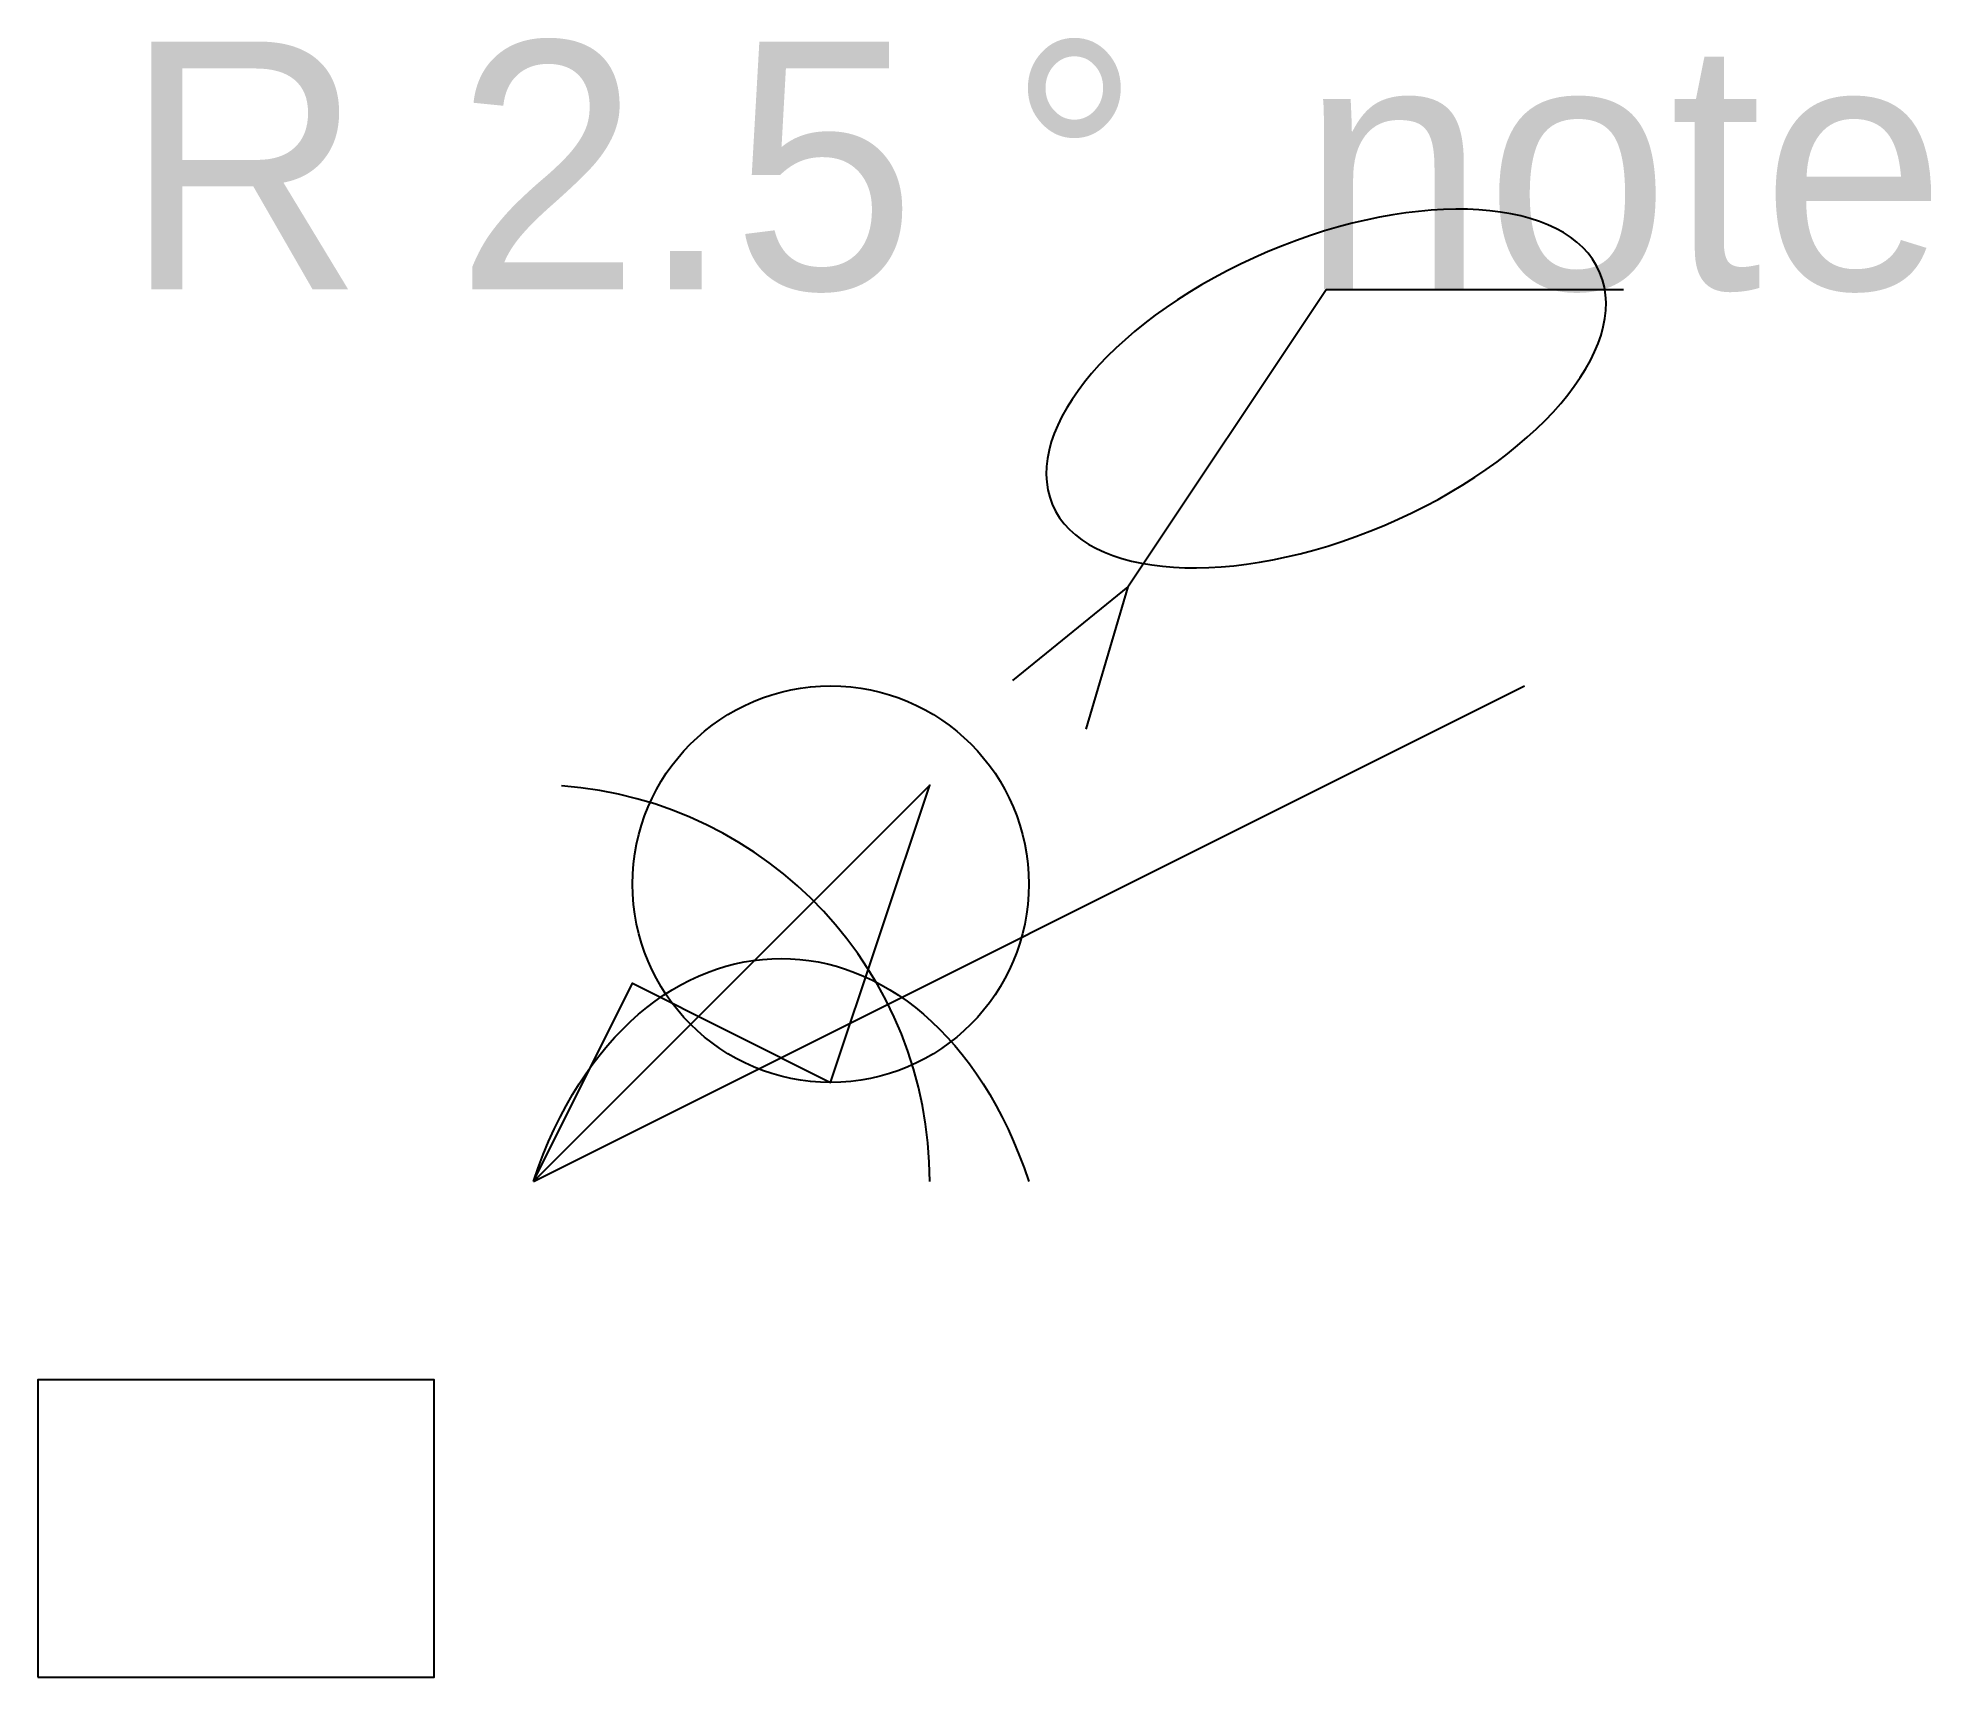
# Model space of a CAD drawing. Extents: x -5 to 14.1, y -5 to 11.5.
import ezdxf
from ezdxf.enums import TextEntityAlignment as Align

# ---------------------------------------------------------------- set-up
doc = ezdxf.new("R2010")
doc.units = 0
doc.layers.get('0').update_dxf_attribs({"linetype": 'CONTINUOUS'})

msp = doc.modelspace()

# ---------------------------------------------------------------- linework, layer by layer
for p, q in [((6, 6), (8, 9)), ((8, 9), (11, 9)), ((6, 6), (4.83628, 5.053556)), ((6, 6), (5.573944, 4.56178)), ((0, 0), (10, 5))]:
    msp.add_line(p, q)
for points in [[(0, 0), (1, 2), (3, 1), (4, 4)], [(-5, -5), (-1, -5), (-1, -2), (-5, -2)]]:
    msp.add_lwpolyline(points, close=True)
msp.add_circle((3, 3), 2)
msp.add_arc((0, 0), 4, 0, 85.943669)
msp.add_ellipse((8, 8), major_axis=(2.763183, 1.168255), ratio=0.5, start_param=0, end_param=6.283185)
msp.add_open_spline([(0, 0), (1, 3), (4, 3), (5, 0)], degree=3)

# ---------------------------------------------------------------- texts
for s, p in [('R 2.5 °', (1, 9)), ('note', (11, 9))]:
    msp.add_text(s, height=2.5).set_placement(p, align=Align.CENTER)

doc.saveas('drawing.dxf')
